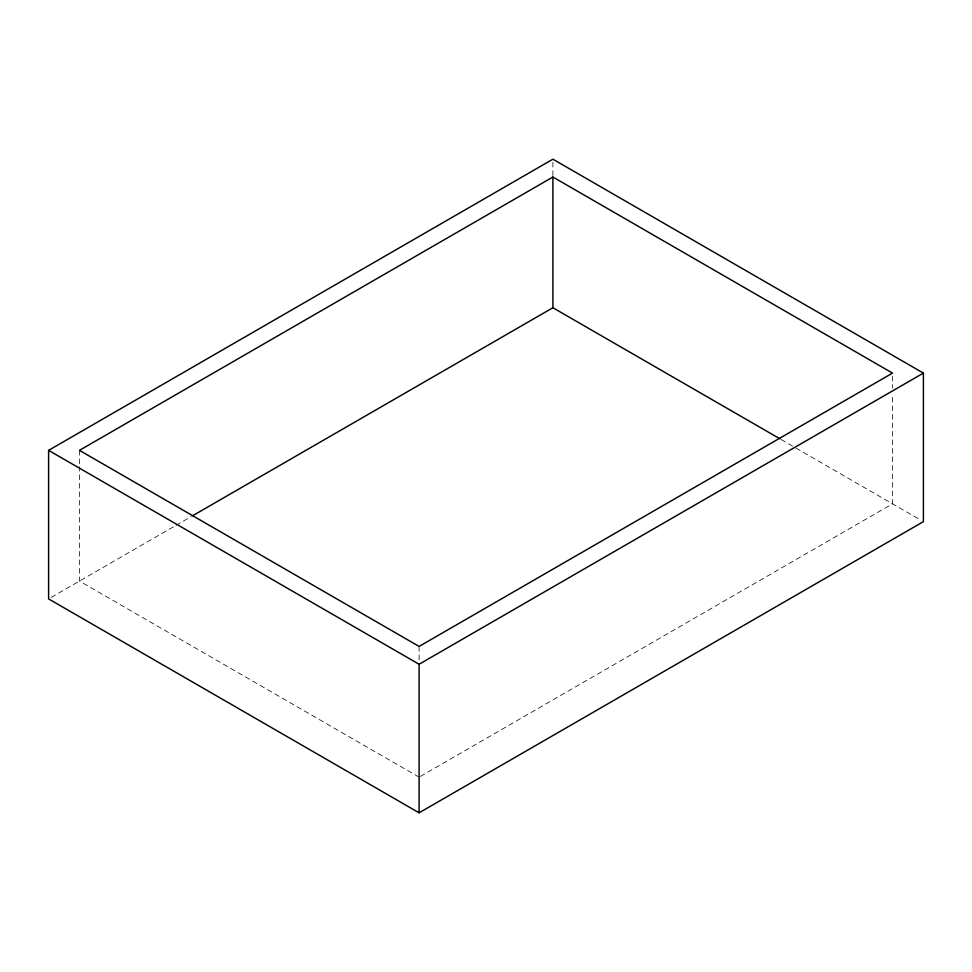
<?xml version="1.0" encoding="UTF-8"?>
<svg xmlns="http://www.w3.org/2000/svg" width="972" height="972" viewBox="0 0 972 972"><rect width="100%" height="100%" fill="white"/><g stroke="black" fill="none" stroke-linecap="round" stroke-linejoin="round"><path stroke-width="0.73" stroke-dasharray="4.86 3.65" d="M51.224 597.379L175.47 525.645M175.993 525.354L191.253 516.533M420.414 776.397L892.527 503.824L892.527 394.134M781.063 439.478L794.646 447.314M795.959 448.08L920.776 520.129M419.102 777.15L79.473 581.074L79.473 466.876M892.527 376.103L892.527 388.132M552.898 162.227L552.898 175.871M419.102 646.429L419.102 661.458M79.473 450.352L79.473 465.369"/><path stroke-width="1.46" d="M48.6 450.352L552.898 159.189L923.4 373.102L923.4 521.648L419.102 812.811L48.6 598.898L48.6 450.352L419.102 664.253L923.4 373.102M552.898 177.025L79.473 450.352L419.102 646.429L892.527 373.102L552.898 177.025L552.898 307.747L192.565 515.78M552.898 307.747L779.751 438.712M419.102 664.253L419.102 812.811"/></g></svg>
